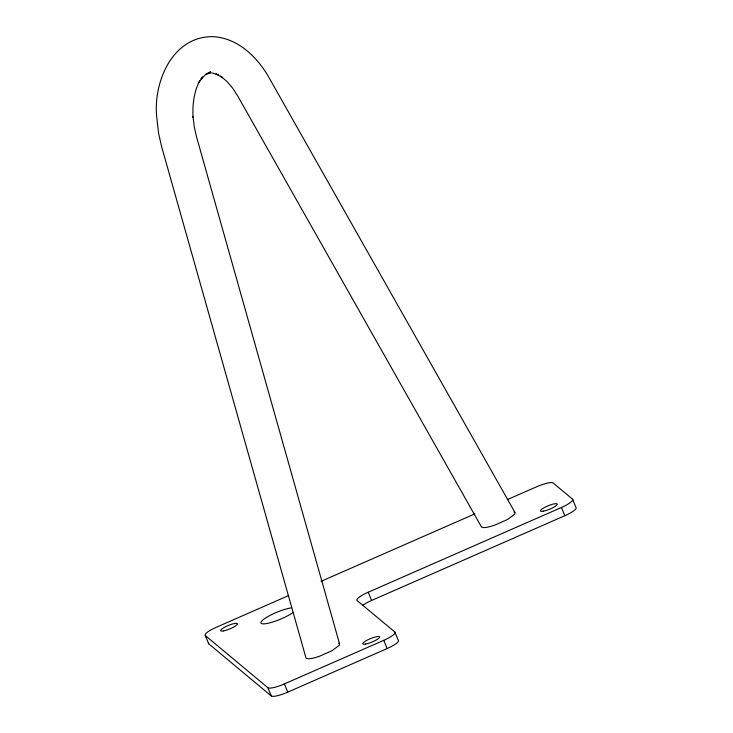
<?xml version="1.0" encoding="UTF-8"?>
<svg xmlns="http://www.w3.org/2000/svg" width="733" height="733" viewBox="0 0 733 733"><rect width="100%" height="100%" fill="white"/><g stroke="black" fill="none" stroke-linecap="round" stroke-linejoin="round"><path stroke-width="1.1" d="M211.278 72.842L205.836 74.216L210.628 71.807L205.506 74.711L200.97 79.027L202.711 77.057L198.771 82.847L199.77 80.612C193.906 91.845 192.394 104.746 193.054 117.262L193.026 116.51L194.272 126.864L196.609 137.126L339.471 643.601L339.37 645.232L332.104 650.675L319.341 656.31A17.904 3.692 -22.4 0 1 308.538 658.802L306.082 658.28L161.663 146.792L158.594 133.278L156.926 118.893C152.501 83.864 171.476 36.623 212.286 36.65C237.153 37.484 257.136 56.725 268.791 77.231L514.942 512.413L514.832 514.044L507.548 519.486L494.793 525.121A17.904 3.692 -22.4 0 1 483.991 527.613L481.544 527.091L237.666 95.895L232.673 88.18L227.074 81.601L221.439 76.745M288.61 595.572L216.409 627.237A15.155 3.124 -22.4 0 0 205.295 635.548L208.694 643.776L271.274 695.947A15.155 3.124 -22.4 0 0 287.776 692.144L387.152 648.549A15.155 3.124 -22.4 0 0 398.257 640.248L394.867 632.02L357.108 600.538A15.155 3.124 -22.4 0 1 368.213 592.227L561.451 507.474A15.155 3.124 -22.4 0 0 572.555 499.173L553.131 482.974A15.155 3.124 -22.4 0 0 536.638 486.785L507.328 499.631M321.054 581.342L474.892 513.86M362.633 605.403A15.155 3.124 -22.4 0 1 371.604 600.455L564.841 515.702A15.155 3.124 -22.4 0 0 575.946 507.392L572.555 499.173M205.295 635.548L267.884 687.719A15.155 3.124 -22.4 0 0 284.386 683.916L383.762 640.321A15.155 3.124 -22.4 0 0 394.867 632.02M212.121 72.979L218.471 74.913L216.043 73.896L222.502 77.616L220.633 76.058M338.554 643.189L339.471 643.601M514.016 512L514.942 512.413M561.451 507.474L564.841 515.702M368.213 592.227L371.604 600.455M383.762 640.321L387.152 648.549M284.386 683.916L287.776 692.144M267.884 687.719L271.274 695.947M293.09 612.431A18.948 3.903 -22.4 0 1 267.71 623.343A18.948 3.903 -22.4 0 1 265.401 618.111A18.948 3.903 -22.4 0 1 291.102 607.914M208.694 643.776A15.155 3.124 -22.4 0 1 208.429 643.262M543.373 511.194A9.098 1.878 -22.4 0 0 557.153 504.625A9.098 1.878 -22.4 0 0 546.039 506.705A9.098 1.878 -22.4 0 0 543.373 511.194M223.519 630.893A9.098 1.878 -22.4 0 0 237.3 624.324A9.098 1.878 -22.4 0 0 226.195 626.403A9.098 1.878 -22.4 0 0 223.519 630.893M365.685 644.041A9.098 1.878 -22.4 0 0 379.465 637.481A9.098 1.878 -22.4 0 0 368.351 639.552A9.098 1.878 -22.4 0 0 365.685 644.041"/></g></svg>
